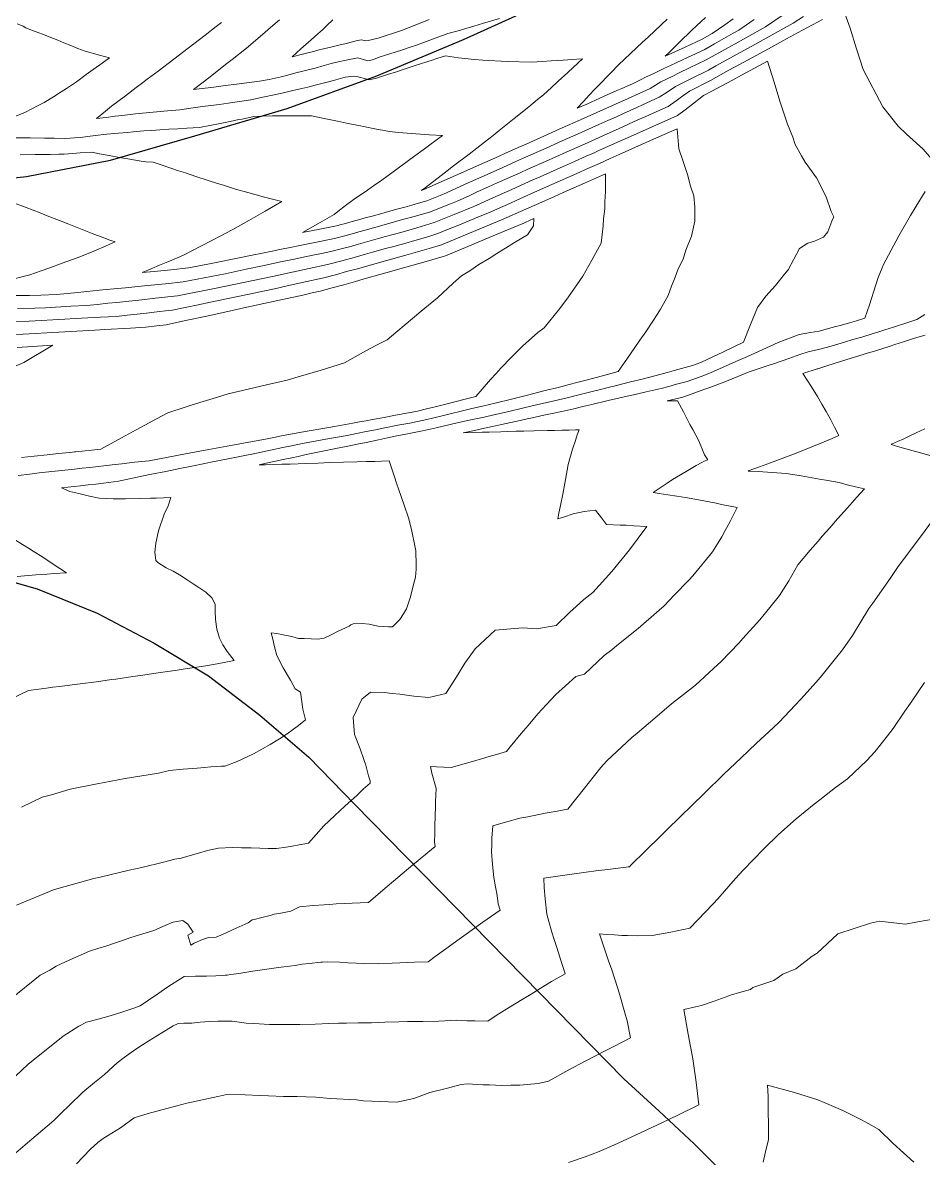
# Model space of a CAD drawing. Header units: inches. Extents: x 11351264 to 11356330, y 6702313 to 6706468.
# Drawn here: x 11355827.6 to 11356159.3, y 6704514.2 to 6704932.6 of the extents above; entities that cross this region are included whole.
import ezdxf

# ---------------------------------------------------------------- set-up
doc = ezdxf.new("R2010")
doc.units = ezdxf.units.IN
doc.header["$MEASUREMENT"] = 0
doc.layers.add('Shumate_Contours_clip1', color=7, linetype='Continuous', lineweight=0)
doc.layers.add('Shumate_Streets_clip1', color=7, linetype='Continuous')

msp = doc.modelspace()

# ---------------------------------------------------------------- linework, layer by layer
at = {"layer": 'Shumate_Contours_clip1'}
for points, elevation in [([(11355900.89, 6704932.71), (11355898.93, 6704931.17), (11355894.85, 6704928.03), (11355888.59, 6704923.25), (11355883.31, 6704919.24), (11355877.54, 6704914.83), (11355873.48, 6704911.81), (11355871.75, 6704910.49), (11355869.43, 6704908.76), (11355865.45, 6704905.73), (11355860.36, 6704901.9), (11355858.09, 6704900.02), (11355854.77, 6704897.27), (11355858.32, 6704897.71), (11355861.63, 6704898.13), (11355862.96, 6704898.27), (11355865.24, 6704898.55), (11355869.17, 6704898.99), (11355873.08, 6704899.41), (11355876.98, 6704899.81), (11355880.91, 6704900.15), (11355885.51, 6704900.51), (11355889.5, 6704901.08), (11355892.18, 6704901.5), (11355894.85, 6704901.82), (11355900.1, 6704902.54), (11355903.25, 6704902.97), (11355911.69, 6704904.18), (11355916.73, 6704905.26), (11355920.24, 6704906.01), (11355923.73, 6704906.8), (11355926.62, 6704907.47), (11355930.41, 6704908.36), (11355932.67, 6704908.92), (11355935.34, 6704909.58), (11355938.73, 6704910.47), (11355942.12, 6704911.39), (11355946.37, 6704912.5), (11355949.56, 6704912.94), (11355950.71, 6704912.83), (11355955.25, 6704911.55), (11355957.93, 6704912.22), (11355961.95, 6704913.5), (11355965.26, 6704914.56), (11355968.55, 6704915.62), (11355971.85, 6704916.69), (11355976.52, 6704918.22), (11355978.44, 6704918.84), (11355979.77, 6704919.32), (11355980.54, 6704919.55), (11355983.35, 6704920.37), (11355988.17, 6704919.7), (11355994.08, 6704919.08), (11355997.14, 6704918.79), (11356006.11, 6704918.29), (11356015.08, 6704918.09), (11356018.94, 6704918.36), (11356022.21, 6704918.54), (11356026.73, 6704918.82), (11356031.76, 6704919.18), (11356033.81, 6704919.33), (11356032.23, 6704917.89), (11356028.36, 6704914.34), (11356024.9, 6704911.14), (11356022.36, 6704908.8), (11356019.46, 6704906.09), (11356017.2, 6704904.27), (11356014.01, 6704901.65), (11356008.59, 6704897.3), (11356003.15, 6704892.9), (11356000.9, 6704891.11), (11355997.77, 6704888.58), (11355992.06, 6704884.22), (11355986.35, 6704879.87), (11355983.95, 6704878.04), (11355980.63, 6704875.52), (11355975.31, 6704871.47), (11355974.93, 6704871.18), (11355974.46, 6704870.83), (11355975.08, 6704871), (11355975.15, 6704871.03), (11355982.02, 6704874.08), (11355988.96, 6704877.18), (11355995.89, 6704880.27), (11356002.82, 6704883.37), (11356005.49, 6704884.55), (11356010.11, 6704886.61), (11356013.07, 6704887.93), (11356017.11, 6704889.73), (11356020.65, 6704891.31), (11356024.11, 6704892.86), (11356028.23, 6704894.69), (11356031.11, 6704895.98), (11356033.3, 6704896.95), (11356039.06, 6704899.52), (11356044.83, 6704902.1), (11356050.59, 6704904.69), (11356058.71, 6704908.44), (11356062.62, 6704910.8), (11356067.04, 6704912.93), (11356069.44, 6704914.14), (11356073.22, 6704915.94), (11356076.32, 6704917.46), (11356079.4, 6704918.93), (11356087.37, 6704923.31), (11356090.07, 6704924.84), (11356099.24, 6704930.06), (11356101.17, 6704931.14), (11356108.07, 6704935.76)], 1386), ([(11356129.63, 6704938.32), (11356132.35, 6704930.66), (11356134.73, 6704922.97), (11356137.17, 6704915.39), (11356144.47, 6704901.61), (11356150.09, 6704894.52), (11356153.12, 6704891.6), (11356159.32, 6704886.05), (11356162.37, 6704882.41)], 1390), ([(11355825.6, 6704932.25), (11355827.78, 6704931.32), (11355828.73, 6704930.79), (11355829.6, 6704930.38), (11355832.24, 6704929.34), (11355834.91, 6704928.35), (11355838.94, 6704926.83), (11355840.52, 6704926.2), (11355842.79, 6704925.26), (11355845.37, 6704924.18), (11355847.96, 6704923.11), (11355850.58, 6704922.13), (11355855.91, 6704920.63), (11355859.64, 6704919.65), (11355856.06, 6704917.16), (11355853.54, 6704915.33), (11355850.96, 6704913.51), (11355847.39, 6704910.83), (11355843.71, 6704908.42), (11355841.79, 6704907.16), (11355838.97, 6704905.31), (11355835.54, 6704903.27), (11355833.34, 6704902.07), (11355828.59, 6704899.69), (11355824.45, 6704897.99)], 1388), ([(11355824.9, 6704890.23), (11355830.37, 6704890.2), (11355835.62, 6704890.11), (11355839.16, 6704890.05), (11355843.54, 6704890), (11355846.75, 6704890.22), (11355848.96, 6704890.39), (11355854.34, 6704891.07), (11355858.57, 6704891.55), (11355862.86, 6704891.91), (11355866.26, 6704892.19), (11355868.31, 6704892.4), (11355872.17, 6704892.73), (11355875.18, 6704892.94), (11355878.17, 6704893.13), (11355881.45, 6704893.35), (11355884.73, 6704893.55), (11355888.01, 6704893.74), (11355892.7, 6704894), (11355896.51, 6704894.72), (11355900.29, 6704895.48), (11355904.06, 6704896.24), (11355907.25, 6704896.92), (11355908.5, 6704897.11), (11355912.79, 6704898.09), (11355915.82, 6704898.21), (11355919.63, 6704898.32), (11355922.24, 6704898.32), (11355925.49, 6704898.27), (11355929.94, 6704898.27), (11355933.97, 6704898.35), (11355939.27, 6704897.2), (11355943.62, 6704896.3), (11355946.9, 6704895.65), (11355949.37, 6704895.17), (11355951.47, 6704894.74), (11355953.76, 6704894.27), (11355957.32, 6704893.55), (11355959.22, 6704893.19), (11355960.17, 6704893.02), (11355962.72, 6704892.6), (11355966.09, 6704892.16), (11355972.44, 6704891.67), (11355977.47, 6704891.33), (11355982.29, 6704891.07), (11355977.58, 6704887.61), (11355975.18, 6704885.84), (11355972.02, 6704883.52), (11355966.46, 6704879.4), (11355962.21, 6704876.31), (11355959.84, 6704874.57), (11355956.78, 6704872.48), (11355953.74, 6704870.37), (11355950.6, 6704868.19), (11355947.45, 6704865.95), (11355944.36, 6704863.55), (11355942.34, 6704861.94), (11355936.38, 6704858.53), (11355930.65, 6704855.29), (11355937.06, 6704856.58), (11355943.76, 6704857.93), (11355944.47, 6704858.11), (11355946.49, 6704858.66), (11355948.92, 6704859.33), (11355951.35, 6704860.01), (11355953.78, 6704860.68), (11355956.3, 6704861.38), (11355959.94, 6704862.38), (11355962.3, 6704863.04), (11355965.44, 6704863.91), (11355968.31, 6704864.72), (11355970.94, 6704865.44), (11355974.29, 6704866.4), (11355976.44, 6704866.99), (11355981.41, 6704868.96), (11355983.68, 6704869.97), (11355990.61, 6704873.09), (11355997.53, 6704876.2), (11356004.46, 6704879.3), (11356009.5, 6704881.55), (11356012.85, 6704883.05), (11356020.44, 6704886.42), (11356026.35, 6704889.06), (11356033.36, 6704892.18), (11356037.41, 6704893.99), (11356039.83, 6704895.07), (11356043.18, 6704896.57), (11356046.29, 6704897.98), (11356048.94, 6704899.16), (11356053.79, 6704901.39), (11356055.89, 6704902.37), (11356062.04, 6704905.14), (11356065, 6704907.06), (11356068.01, 6704909.07), (11356073.99, 6704912.1), (11356080.16, 6704915.16), (11356082.95, 6704916.69), (11356090.84, 6704921.02), (11356097.3, 6704924.59), (11356101.5, 6704926.97), (11356111.35, 6704932.45), (11356115.2, 6704934.89)], 1388), ([(11355826.65, 6704883.95), (11355832.21, 6704884.03), (11355837.78, 6704884.12), (11355840.89, 6704884.2), (11355842.85, 6704884.22), (11355846.06, 6704884.45), (11355848.74, 6704884.64), (11355853.12, 6704884.96), (11355855.93, 6704884.37), (11355859.44, 6704883.67), (11355863.27, 6704882.92), (11355867.05, 6704882.29), (11355871.19, 6704881.63), (11355872.96, 6704881.38), (11355875.72, 6704881.19), (11355879.68, 6704879.87), (11355881.82, 6704879.16), (11355885.04, 6704878.09), (11355887.52, 6704877.28), (11355891.4, 6704876.01), (11355895.94, 6704874.53), (11355899.35, 6704873.43), (11355901.57, 6704872.71), (11355905.94, 6704871.34), (11355910.5, 6704870.01), (11355916.73, 6704868.4), (11355923.11, 6704866.8), (11355916.94, 6704863.22), (11355910.9, 6704859.72), (11355904.96, 6704856.48), (11355900.09, 6704853.81), (11355897.8, 6704852.62), (11355892.95, 6704850.11), (11355886.87, 6704847), (11355884.88, 6704846.16), (11355881.05, 6704844.53), (11355878, 6704843.26), (11355875.21, 6704842.08), (11355871.58, 6704840.58), (11355876, 6704841.01), (11355882.17, 6704841.61), (11355888.71, 6704842.25), (11355892.04, 6704842.9), (11355897.63, 6704844), (11355900.04, 6704844.51), (11355904.91, 6704845.48), (11355908.01, 6704846.13), (11355912.19, 6704846.96), (11355915.97, 6704847.75), (11355919.45, 6704848.45), (11355922.37, 6704849.03), (11355926.73, 6704849.93), (11355929.07, 6704850.4), (11355935.77, 6704851.77), (11355942.47, 6704853.15), (11355946.21, 6704854.07), (11355948.94, 6704854.84), (11355951.37, 6704855.54), (11355953.8, 6704856.23), (11355961.56, 6704858.37), (11355967.54, 6704860.06), (11355972.32, 6704861.4), (11355977.8, 6704862.98), (11355979.92, 6704863.83), (11355985.19, 6704865.92), (11355987.6, 6704866.91), (11355992.26, 6704869.01), (11355994.98, 6704870.25), (11355999.18, 6704872.14), (11356002.39, 6704873.58), (11356006.11, 6704875.24), (11356010.81, 6704877.34), (11356013.93, 6704878.73), (11356020.23, 6704881.54), (11356027.81, 6704884.92), (11356035.6, 6704888.39), (11356041.52, 6704891.03), (11356047.29, 6704893.63), (11356054.22, 6704896.8), (11356057.13, 6704898.09), (11356061.14, 6704899.9), (11356065.42, 6704901.8), (11356068.29, 6704903.81), (11356070.23, 6704905.26), (11356073.22, 6704907.4), (11356080.91, 6704911.39), (11356087.77, 6704915.13), (11356091.61, 6704917.2), (11356102.29, 6704923.04), (11356107.6, 6704925.9), (11356112.98, 6704928.87), (11356122.26, 6704933.84)], 1390), ([(11355922.14, 6704933.67), (11355919.79, 6704931.6), (11355915.06, 6704927.49), (11355910.1, 6704923.19), (11355904.76, 6704919.03), (11355902.37, 6704917.17), (11355896.65, 6704912.73), (11355890.55, 6704908.05), (11355898.05, 6704908.92), (11355902.3, 6704909.46), (11355906.4, 6704909.95), (11355914.78, 6704911.05), (11355918.4, 6704911.76), (11355922.82, 6704912.71), (11355926.18, 6704913.57), (11355928.25, 6704914.1), (11355930.74, 6704914.73), (11355935.3, 6704915.86), (11355938.69, 6704916.83), (11355941.23, 6704917.62), (11355943.87, 6704918.2), (11355946.19, 6704918.74), (11355951.01, 6704919.66), (11355954.36, 6704918.67), (11355954.61, 6704918.64), (11355956.44, 6704918.95), (11355959.33, 6704920.11), (11355960.88, 6704920.58), (11355967.1, 6704922.54), (11355970.38, 6704923.59), (11355972.72, 6704924.36), (11355976.62, 6704925.86), (11355984.21, 6704928.62), (11355988.04, 6704929.65), (11355990.83, 6704930.46), (11355993.81, 6704931.34), (11355997, 6704932.32), (11356003.19, 6704934.21)], 1384), ([(11355941.79, 6704933.63), (11355939.66, 6704931.54), (11355938, 6704930.05), (11355936.34, 6704928.55), (11355933.91, 6704926.37), (11355930.09, 6704922.96), (11355926.85, 6704920.1), (11355930.7, 6704921.04), (11355935.26, 6704922.17), (11355936.35, 6704922.48), (11355938.39, 6704922.98), (11355941.55, 6704923.77), (11355944.11, 6704924.39), (11355946.72, 6704925.01), (11355950.99, 6704926.09), (11355952.46, 6704926.37), (11355953.95, 6704925.94), (11355954.86, 6704926.06), (11355958.55, 6704926.91), (11355961.47, 6704927.87), (11355963.86, 6704928.62), (11355967.15, 6704929.72), (11355973.41, 6704932.24), (11355977.35, 6704933.75)], 1382), ([(11356065, 6704933.91), (11356060.4, 6704929.65), (11356057.97, 6704927.34), (11356055.9, 6704925.44), (11356051.54, 6704921.34), (11356047.11, 6704917.12), (11356044.4, 6704914.33), (11356042.72, 6704912.64), (11356040.75, 6704910.57), (11356038.4, 6704908.12), (11356036.31, 6704905.89), (11356034.13, 6704903.57), (11356031.82, 6704901.08), (11356035.35, 6704902.65), (11356041.83, 6704905.53), (11356046.47, 6704907.59), (11356048.3, 6704908.41), (11356052.23, 6704910.16), (11356055.45, 6704911.66), (11356057.06, 6704912.58), (11356060.06, 6704913.95), (11356064.06, 6704915.86), (11356066.25, 6704916.87), (11356072.45, 6704919.78), (11356078.65, 6704922.69), (11356082.45, 6704924.85), (11356089.3, 6704928.72), (11356091.34, 6704929.88), (11356097.08, 6704933.84)], 1384), ([(11356079.14, 6704934.52), (11356075.82, 6704931.48), (11356073.98, 6704929.77), (11356069.51, 6704925.45), (11356065.68, 6704921.66), (11356064.26, 6704920.26), (11356071.67, 6704923.67), (11356077.88, 6704926.54), (11356081.56, 6704928.63), (11356086.19, 6704931.85), (11356089.34, 6704934.02)], 1382), ([(11355821.54, 6704832.05), (11355827.92, 6704832.11), (11355830.07, 6704832.13), (11355834.31, 6704832.18), (11355840.07, 6704832.5), (11355844.1, 6704832.88), (11355847.96, 6704833.25), (11355851.24, 6704833.57), (11355855.84, 6704834.02), (11355858.39, 6704834.26), (11355865.52, 6704834.96), (11355873.59, 6704835.78), (11355880.15, 6704836.46), (11355886.7, 6704837.14), (11355902.13, 6704840.14), (11355909.94, 6704841.8), (11355915.92, 6704843.07), (11355923.16, 6704844.59), (11355927.76, 6704845.54), (11355930.41, 6704846.1), (11355934.47, 6704846.93), (11355937.66, 6704847.6), (11355941.17, 6704848.33), (11355943.47, 6704848.93), (11355945.45, 6704849.42), (11355947.94, 6704850.07), (11355950.46, 6704850.8), (11355953.82, 6704851.77), (11355959.01, 6704853.21), (11355961.26, 6704853.83), (11355966.84, 6704855.35), (11355972.75, 6704857.08), (11355979.17, 6704858.96), (11355986.55, 6704861.93), (11355993.74, 6704864.88), (11355996.25, 6704866.01), (11356000.82, 6704868.08), (11356007.75, 6704871.18), (11356015.57, 6704874.67), (11356018.18, 6704875.83), (11356023.4, 6704878.16), (11356027.6, 6704880.03), (11356030.84, 6704881.47), (11356035.18, 6704883.41), (11356037.84, 6704884.59), (11356039.87, 6704885.5), (11356045.63, 6704888.08), (11356052.56, 6704891.21), (11356059.47, 6704894.3), (11356066.37, 6704897.36), (11356068.81, 6704898.44), (11356071.59, 6704900.53), (11356074.35, 6704902.65), (11356078.35, 6704905.75), (11356081.69, 6704907.51), (11356088.83, 6704911.38), (11356092.39, 6704913.3), (11356101.97, 6704918.49), (11356104.38, 6704910.72), (11356106.47, 6704903.66), (11356109.3, 6704895.23), (11356111.25, 6704890.48), (11356112.14, 6704887.75), (11356114.43, 6704883.63), (11356115.78, 6704881.23), (11356120, 6704875.51), (11356123.53, 6704868.52), (11356125.35, 6704863.06), (11356126.36, 6704861.04), (11356125.7, 6704859.53), (11356124.16, 6704855.52), (11356122.61, 6704853.58), (11356119.23, 6704852.08), (11356116.86, 6704851.42), (11356113.7, 6704849.4), (11356109.59, 6704841.58), (11356108.26, 6704839.91), (11356104.92, 6704835.85), (11356101.38, 6704831.88), (11356098.32, 6704827.68), (11356095.72, 6704821.48), (11356093.14, 6704814.88), (11356085.51, 6704811.26), (11356082.11, 6704809.67), (11356077.42, 6704807.46), (11356074.33, 6704806.29), (11356067.61, 6704804.45), (11356064.97, 6704803.74), (11356060.89, 6704802.63), (11356055.84, 6704801.27), (11356051.47, 6704800.24), (11356046.33, 6704799), (11356043.26, 6704798.2), (11356039.51, 6704797.26), (11356037.38, 6704796.71), (11356031.49, 6704795.23), (11356028.21, 6704794.46), (11356025.01, 6704793.72), (11356021.24, 6704792.84), (11356017.38, 6704791.96), (11356012.22, 6704790.7), (11356006.18, 6704789.24), (11356001.2, 6704788.14), (11355997.58, 6704787.33), (11355993.95, 6704786.52), (11355991.51, 6704785.99), (11355987.61, 6704785.13), (11355979.94, 6704783.33), (11355976.63, 6704782.62), (11355974.25, 6704782.12), (11355969.29, 6704781.09), (11355965.47, 6704780.34), (11355962.04, 6704779.64), (11355958.61, 6704778.93), (11355954.12, 6704778), (11355950.77, 6704777.31), (11355947.41, 6704776.61), (11355942.36, 6704775.56), (11355938.13, 6704774.76), (11355935.1, 6704774.12), (11355932.06, 6704773.47), (11355929.03, 6704772.82), (11355926.74, 6704772.32), (11355923.53, 6704771.63), (11355920.71, 6704771.02), (11355917.28, 6704770.28), (11355914.72, 6704769.72), (11355917, 6704769.76), (11355920.04, 6704769.83), (11355923.09, 6704769.9), (11355926.15, 6704769.98), (11355931.92, 6704770.23), (11355936.42, 6704770.39), (11355940.58, 6704770.54), (11355945.81, 6704770.68), (11355950.68, 6704770.81), (11355954.15, 6704770.9), (11355957.36, 6704770.99), (11355959.8, 6704771.06), (11355962.55, 6704771.14), (11355964.53, 6704765.33), (11355965.27, 6704762.97), (11355966.12, 6704760.49), (11355968.18, 6704754.84), (11355969.67, 6704750.16), (11355970.79, 6704745.92), (11355972.22, 6704739.26), (11355972.42, 6704738.05), (11355972.4, 6704736.56), (11355972.57, 6704734.26), (11355972.48, 6704731.25), (11355972.28, 6704728.31), (11355971.53, 6704725.67), (11355970.43, 6704721.09), (11355968.94, 6704716.64), (11355967.88, 6704714.78), (11355966.57, 6704712.73), (11355964.8, 6704710.98), (11355963.87, 6704710.07), (11355962.33, 6704709.99), (11355958.42, 6704710.32), (11355955.29, 6704710.99), (11355952.62, 6704711.27), (11355949.33, 6704711.15), (11355948.5, 6704710.75), (11355947.82, 6704710.3), (11355943.75, 6704708.39), (11355941.22, 6704707.11), (11355938.69, 6704705.88), (11355936.2, 6704705.51), (11355933.88, 6704705.65), (11355931.25, 6704705.77), (11355929.24, 6704705.72), (11355926.76, 6704706.42), (11355923.5, 6704707.1), (11355921.19, 6704707.52), (11355919.11, 6704707.83), (11355919.75, 6704705.52), (11355920.39, 6704702.64), (11355921.26, 6704699.51), (11355923.51, 6704694.86), (11355926.28, 6704690.37), (11355928, 6704687.12), (11355929.88, 6704685.94), (11355930.83, 6704679.72), (11355931.77, 6704675.8), (11355929.2, 6704673.68), (11355925.08, 6704670.61), (11355922.18, 6704668.78), (11355918.79, 6704666.61), (11355912.63, 6704663.18), (11355910.54, 6704662.2), (11355906.6, 6704660.37), (11355902.09, 6704658.68), (11355900.84, 6704658.64), (11355896.95, 6704658.38), (11355894.62, 6704658.21), (11355891.83, 6704657.97), (11355886.76, 6704657.53), (11355881.72, 6704657.06), (11355877.6, 6704656.11), (11355870.78, 6704654.96), (11355865.3, 6704654.14), (11355855.01, 6704652.11), (11355845.13, 6704650.18), (11355838.17, 6704648.15), (11355834.82, 6704647.31), (11355827.13, 6704643.61)], 1392), ([(11355825.74, 6704827.33), (11355832.12, 6704827.39), (11355835.96, 6704827.61), (11355845.3, 6704828.13), (11355851.13, 6704828.45), (11355855.11, 6704828.83), (11355858.96, 6704829.23), (11355862.23, 6704829.55), (11355866.73, 6704830.03), (11355869.34, 6704830.29), (11355871.52, 6704830.52), (11355876.42, 6704831.07), (11355884.67, 6704831.96), (11355898.84, 6704834.79), (11355911.87, 6704837.47), (11355919.58, 6704839.16), (11355926.86, 6704840.74), (11355933.16, 6704842.06), (11355939.87, 6704843.48), (11355945.21, 6704844.9), (11355949.65, 6704846.09), (11355953.83, 6704847.3), (11355956.47, 6704848.04), (11355961.28, 6704849.37), (11355964.27, 6704850.21), (11355968.72, 6704851.43), (11355972.08, 6704852.36), (11355975.09, 6704853.24), (11355977.91, 6704854.13), (11355980.54, 6704854.91), (11355984.72, 6704856.63), (11355987.91, 6704857.91), (11355992.31, 6704859.73), (11355995.27, 6704860.94), (11355999.85, 6704862.85), (11356002.45, 6704864.03), (11356007.28, 6704866.18), (11356009.39, 6704867.12), (11356016.13, 6704870.13), (11356022.53, 6704872.98), (11356025.55, 6704874.32), (11356032.86, 6704877.58), (11356034.97, 6704878.52), (11356040.09, 6704880.8), (11356043.98, 6704882.54), (11356047.29, 6704884.01), (11356050.89, 6704885.64), (11356055.58, 6704887.71), (11356057.8, 6704888.7), (11356063.89, 6704891.4), (11356068.63, 6704893.5), (11356069.35, 6704886.12), (11356070.76, 6704881.87), (11356072.47, 6704876.7), (11356073.53, 6704872.34), (11356074.78, 6704868.87), (11356075.17, 6704864.64), (11356075.18, 6704859.53), (11356073.93, 6704854), (11356071.93, 6704848.83), (11356070.9, 6704845.51), (11356069.03, 6704841.88), (11356067.92, 6704838.87), (11356066.64, 6704835.58), (11356065.31, 6704832.16), (11356062.52, 6704827.07), (11356061.37, 6704825.11), (11356059.73, 6704822.71), (11356057.13, 6704818.74), (11356054.88, 6704815.6), (11356052.81, 6704812.54), (11356050.33, 6704808.97), (11356046.94, 6704804.08), (11356042.57, 6704802.91), (11356035.71, 6704801.08), (11356031.68, 6704800.01), (11356028.87, 6704799.29), (11356025.86, 6704798.49), (11356023.86, 6704798.01), (11356021.48, 6704797.44), (11356019.54, 6704796.93), (11356013.58, 6704795.42), (11356007.61, 6704793.92), (11356001.63, 6704792.43), (11355997.49, 6704791.47), (11355992.58, 6704790.34), (11355988.65, 6704789.38), (11355985.55, 6704788.64), (11355982.55, 6704787.9), (11355978.52, 6704786.93), (11355976.45, 6704786.42), (11355973.01, 6704785.68), (11355970.17, 6704785.08), (11355965.81, 6704784.27), (11355961.01, 6704783.36), (11355957.56, 6704782.67), (11355954.11, 6704781.98), (11355950.59, 6704781.28), (11355947.07, 6704780.58), (11355939.26, 6704779.15), (11355930.62, 6704777.55), (11355926.66, 6704776.74), (11355923.42, 6704776.08), (11355918.84, 6704775.1), (11355915.42, 6704774.38), (11355912.01, 6704773.67), (11355910.04, 6704773.26), (11355906.41, 6704772.5), (11355903.3, 6704771.91), (11355896.93, 6704770.67), (11355894.73, 6704770.24), (11355889.95, 6704769.25), (11355885.49, 6704768.33), (11355880.28, 6704767.28), (11355875.06, 6704766.22), (11355869.83, 6704765.15), (11355862.95, 6704763.7), (11355857.41, 6704762.95), (11355854.58, 6704762.65), (11355851.77, 6704762.34), (11355848.96, 6704762.02), (11355846.61, 6704761.75), (11355841.94, 6704761.22), (11355845.03, 6704759.84), (11355848.34, 6704759.16), (11355852.22, 6704758.23), (11355855.73, 6704757.45), (11355860.9, 6704757.23), (11355865.45, 6704757.16), (11355870.94, 6704757.28), (11355874.63, 6704757.39), (11355876.75, 6704757.46), (11355882.17, 6704757.63), (11355881.17, 6704754.64), (11355879.74, 6704751.56), (11355877.61, 6704745.45), (11355876.67, 6704740.88), (11355876.27, 6704737.49), (11355876.66, 6704734.5), (11355877.4, 6704733.74), (11355880.49, 6704731.81), (11355882.98, 6704730.53), (11355885.34, 6704729.24), (11355888.18, 6704727.35), (11355890.42, 6704725.88), (11355892.53, 6704724.47), (11355895.01, 6704722.75), (11355897.31, 6704720.74), (11355898.45, 6704718.4), (11355898.5, 6704715.75), (11355898.58, 6704712.67), (11355899.06, 6704709.16), (11355900.08, 6704705.84), (11355901.37, 6704703.35), (11355902.9, 6704700.95), (11355905.46, 6704697.58), (11355902.45, 6704696.99), (11355899.28, 6704696.38), (11355895.08, 6704695.68), (11355890.89, 6704695.01), (11355887.42, 6704694.5), (11355883.76, 6704693.96), (11355880.94, 6704693.54), (11355876.63, 6704692.9), (11355871.02, 6704692.08), (11355868.23, 6704691.68), (11355861.89, 6704690.77), (11355860.34, 6704690.58), (11355854.74, 6704689.78), (11355848.78, 6704689.06), (11355845.89, 6704688.7), (11355841.32, 6704688.08), (11355838.77, 6704687.75), (11355836.42, 6704687.44), (11355833.5, 6704687.06), (11355829.75, 6704686.52), (11355823.33, 6704683.49)], 1394), ([(11355823.55, 6704822.54), (11355829.94, 6704822.62), (11355843.12, 6704823.36), (11355846.96, 6704823.58), (11355856.29, 6704824.09), (11355862.12, 6704824.42), (11355866.09, 6704824.83), (11355869.8, 6704825.26), (11355873.15, 6704825.62), (11355876.02, 6704825.94), (11355880.19, 6704826.44), (11355882.61, 6704826.7), (11355892.22, 6704828.73), (11355896.83, 6704829.65), (11355906.87, 6704831.78), (11355911.07, 6704832.65), (11355921.41, 6704834.87), (11355923.38, 6704835.3), (11355930.56, 6704836.89), (11355938.56, 6704838.6), (11355942.86, 6704839.78), (11355946.94, 6704840.9), (11355951.37, 6704842.12), (11355953.85, 6704842.84), (11355961.3, 6704844.92), (11355968.74, 6704846.99), (11355977.3, 6704849.38), (11355981.92, 6704850.84), (11355989.28, 6704853.87), (11355996.63, 6704856.92), (11356003.98, 6704859.98), (11356005.98, 6704860.82), (11356011.02, 6704863.07), (11356014.07, 6704864.42), (11356018.85, 6704866.55), (11356023.49, 6704868.62), (11356026.68, 6704870.04), (11356034.5, 6704873.52), (11356042.26, 6704876.97), (11356042.23, 6704870.54), (11356042.03, 6704866.64), (11356042, 6704864.09), (11356041.6, 6704860.36), (11356041.46, 6704857.73), (11356040.69, 6704851.42), (11356037.3, 6704845.12), (11356033.89, 6704839.18), (11356028.69, 6704831.66), (11356025.46, 6704827.36), (11356019.72, 6704820.18), (11356017.37, 6704818.47), (11356011.66, 6704813.43), (11356007.69, 6704809.39), (11356003.77, 6704805.29), (11356002.03, 6704803.34), (11355999.91, 6704801.12), (11355996.81, 6704797.54), (11355994.52, 6704794.88), (11355990.57, 6704793.89), (11355983.47, 6704792.11), (11355979.04, 6704791), (11355976.37, 6704790.34), (11355972.98, 6704789.49), (11355971.06, 6704789.08), (11355964.94, 6704787.97), (11355960.71, 6704787.2), (11355956.48, 6704786.42), (11355954.09, 6704785.96), (11355951.69, 6704785.5), (11355949.18, 6704785.07), (11355942.49, 6704783.87), (11355940.42, 6704783.51), (11355931.67, 6704781.96), (11355922.94, 6704780.4), (11355920.09, 6704779.84), (11355916.99, 6704779.22), (11355913.58, 6704778.55), (11355904.24, 6704776.83), (11355896.16, 6704775.35), (11355887.52, 6704773.71), (11355881.18, 6704772.53), (11355874.15, 6704771.25), (11355868.78, 6704770.66), (11355864.1, 6704770.08), (11355860.55, 6704769.69), (11355852.32, 6704768.71), (11355849.48, 6704768.43), (11355846.63, 6704768.13), (11355843.12, 6704767.74), (11355839.63, 6704767.35), (11355833.73, 6704766.71), (11355830.18, 6704766.31), (11355825.96, 6704765.81)], 1396), ([(11356159.97, 6704870.38), (11356156.72, 6704865), (11356154.65, 6704861.56), (11356150.34, 6704854.15), (11356147.48, 6704848.87), (11356144.52, 6704843.27), (11356144.22, 6704842.28), (11356142.75, 6704838.77), (11356141.06, 6704833.74), (11356140.25, 6704830.99), (11356139.53, 6704828.73), (11356137.76, 6704823.7), (11356134.69, 6704822.72), (11356132.15, 6704822.05), (11356129.16, 6704821.23), (11356126.17, 6704820.42), (11356123.19, 6704819.59), (11356120.94, 6704818.98), (11356117.82, 6704818.47), (11356115.74, 6704818.13), (11356113.67, 6704817.78), (11356108.52, 6704815.8), (11356105.86, 6704814.81), (11356098.58, 6704811.42), (11356094.56, 6704809.67), (11356090.34, 6704807.74), (11356082.09, 6704804.06), (11356079.72, 6704803.14), (11356077.5, 6704802.29), (11356072.36, 6704800.43), (11356068.47, 6704799.38), (11356065.64, 6704798.59), (11356062.83, 6704797.82), (11356059.53, 6704797.09), (11356057.26, 6704796.59), (11356053.75, 6704795.79), (11356050.24, 6704794.97), (11356047.07, 6704794.25), (11356043.28, 6704793.38), (11356037.24, 6704791.9), (11356033.92, 6704791.16), (11356030.59, 6704790.41), (11356026.15, 6704789.42), (11356022.58, 6704788.63), (11356019.01, 6704787.84), (11356015.44, 6704787.06), (11356013.38, 6704786.61), (11356010.81, 6704786), (11356007.41, 6704785.27), (11356004.01, 6704784.54), (11356000.61, 6704783.81), (11355997.67, 6704783.19), (11355994.04, 6704782.41), (11355989.83, 6704781.52), (11355993.64, 6704781.63), (11355996.91, 6704781.72), (11355999.37, 6704781.79), (11356003.78, 6704781.91), (11356006.16, 6704781.97), (11356009.32, 6704782.06), (11356012.14, 6704782.13), (11356015.93, 6704782.23), (11356020.86, 6704782.35), (11356023.53, 6704782.42), (11356026.2, 6704782.48), (11356028.87, 6704782.55), (11356031.17, 6704782.6), (11356031.58, 6704782.61), (11356032.56, 6704782.64), (11356031.88, 6704780.73), (11356031.18, 6704778.73), (11356030.18, 6704775.5), (11356029.37, 6704772.88), (11356028.56, 6704769.84), (11356027.53, 6704764.32), (11356026.6, 6704758.89), (11356025.7, 6704754.79), (11356025.09, 6704751.87), (11356024.68, 6704749.77), (11356026.8, 6704750.48), (11356030.31, 6704751.66), (11356034.45, 6704752.49), (11356038.57, 6704753.02), (11356040.75, 6704750.2), (11356042.71, 6704747.78), (11356047.68, 6704747.46), (11356049.85, 6704747.44), (11356052.73, 6704747.26), (11356057.53, 6704746.97), (11356051.06, 6704738.34), (11356044.58, 6704730.38), (11356037.66, 6704722.72), (11356034.35, 6704720.07), (11356031.42, 6704717.48), (11356029.15, 6704715.38), (11356024.08, 6704710.48), (11356016.87, 6704709.28), (11356011.88, 6704709.6), (11356008.92, 6704709.37), (11356001.58, 6704708.79), (11355994.3, 6704701.95), (11355990.41, 6704696.63), (11355987.04, 6704691.04), (11355983.49, 6704685.46), (11355977.15, 6704683.98), (11355971.74, 6704684.42), (11355966.52, 6704685.2), (11355963.65, 6704685.49), (11355960.93, 6704685.79), (11355955.77, 6704685.94), (11355952.56, 6704683.43), (11355949.35, 6704676.59), (11355949.84, 6704670.41), (11355951.96, 6704665.01), (11355953.3, 6704661.18), (11355954.04, 6704659.08), (11355954.98, 6704655.08), (11355955.57, 6704653.3), (11355955.6, 6704652.47), (11355953.08, 6704650.15), (11355950.76, 6704648.03), (11355946.32, 6704643.97), (11355942.58, 6704640.54), (11355938.51, 6704636.67), (11355935.7, 6704633.52), (11355932.94, 6704630.35), (11355929.47, 6704629.72), (11355926.88, 6704629.21), (11355924.69, 6704628.87), (11355921.04, 6704628.34), (11355920.15, 6704628.32), (11355918.05, 6704628.39), (11355914.98, 6704628.49), (11355911.73, 6704628.54), (11355908.18, 6704628.59), (11355904.77, 6704628.66), (11355899.68, 6704628.51), (11355895.62, 6704627.62), (11355892.4, 6704626.66), (11355890.16, 6704626), (11355885.98, 6704624.83), (11355883.61, 6704624.43), (11355879.51, 6704623.26), (11355871.5, 6704621.36), (11355866.88, 6704620.31), (11355856.09, 6704617.75), (11355853.85, 6704617.28), (11355841.05, 6704613.74), (11355838.99, 6704613.17), (11355825.27, 6704607.43)], 1390), ([(11355823.64, 6704866.54), (11355828.85, 6704864.58), (11355834.1, 6704862.51), (11355836.68, 6704861.51), (11355841.21, 6704859.74), (11355844.65, 6704858.38), (11355850.09, 6704856.16), (11355853.23, 6704854.94), (11355857.48, 6704853.38), (11355859.73, 6704852.56), (11355861.7, 6704851.83), (11355858.31, 6704850.38), (11355853.87, 6704848.48), (11355848.05, 6704846.15), (11355842.18, 6704844), (11355837.55, 6704842.32), (11355834.44, 6704841.21), (11355830.25, 6704839.73), (11355827.84, 6704839.12), (11355824.65, 6704838.27)], 1392), ([(11355820.96, 6704817.7), (11355827.76, 6704817.84), (11355840.94, 6704818.59), (11355854.13, 6704819.35), (11355857.87, 6704819.58), (11355867.31, 6704820.12), (11355872.92, 6704820.47), (11355876.97, 6704820.94), (11355880.51, 6704821.36), (11355887.62, 6704822.92), (11355894.78, 6704824.43), (11355902.06, 6704826.03), (11355909.05, 6704827.52), (11355916.47, 6704829.15), (11355923.34, 6704830.63), (11355930.85, 6704832.28), (11355934.25, 6704833.04), (11355937.24, 6704833.68), (11355941.55, 6704834.89), (11355945.86, 6704836.1), (11355950.17, 6704837.31), (11355953.08, 6704838.14), (11355953.87, 6704838.37), (11355959.19, 6704839.87), (11355961.32, 6704840.47), (11355968.76, 6704842.57), (11355976.2, 6704844.67), (11355982.44, 6704846.44), (11355983.32, 6704846.72), (11355990.67, 6704849.79), (11355998.01, 6704852.86), (11356005.35, 6704855.94), (11356012.14, 6704858.78), (11356012.66, 6704859.02), (11356015.88, 6704860.45), (11356015.75, 6704857.81), (11356013.57, 6704854.51), (11356008.77, 6704851.64), (11356006.48, 6704850.15), (11356002.21, 6704847.58), (11355999.39, 6704845.77), (11355995.66, 6704843.51), (11355992.33, 6704841.23), (11355989.22, 6704839.33), (11355986.15, 6704836.6), (11355980.44, 6704831.31), (11355974.42, 6704826.38), (11355971.95, 6704824.22), (11355968.12, 6704821.08), (11355963.45, 6704817.08), (11355961.82, 6704815.75), (11355957.97, 6704813.77), (11355953.98, 6704811.76), (11355950.13, 6704809.55), (11355946.13, 6704807.31), (11355937.6, 6704804.65), (11355934.64, 6704803.76), (11355929.03, 6704802.08), (11355925.08, 6704800.91), (11355917.4, 6704799.18), (11355910.7, 6704797.55), (11355903.25, 6704795.89), (11355898.96, 6704794.56), (11355895.35, 6704793.4), (11355890.01, 6704791.77), (11355887.43, 6704790.91), (11355881.07, 6704788.93), (11355876.91, 6704786.71), (11355872.54, 6704784.36), (11355869.46, 6704782.67), (11355864.01, 6704779.67), (11355856.43, 6704775.5), (11355847.17, 6704774.56), (11355846.65, 6704774.5), (11355846.01, 6704774.43), (11355839.71, 6704773.79), (11355836.63, 6704773.46), (11355831.81, 6704772.96), (11355827.22, 6704772.46)], 1398), ([(11356159.85, 6704825.06), (11356157.01, 6704823.29), (11356153.65, 6704822.17), (11356148.39, 6704820.4), (11356145.16, 6704819.41), (11356143.02, 6704818.75), (11356140.91, 6704818.1), (11356136.66, 6704816.78), (11356133.41, 6704815.84), (11356130.27, 6704814.91), (11356125.43, 6704813.5), (11356120.73, 6704812.16), (11356116.96, 6704811.38), (11356113.86, 6704810.33), (11356109.78, 6704808.89), (11356104.48, 6704807.11), (11356102.58, 6704806.44), (11356095.18, 6704803.97), (11356086.88, 6704800.56), (11356082.7, 6704798.98), (11356080.65, 6704798.25), (11356078.46, 6704797.44), (11356074.2, 6704795.92), (11356070.4, 6704794.57), (11356069.78, 6704794.4), (11356065, 6704793.33), (11356068.75, 6704793.3), (11356071.01, 6704789.27), (11356073.4, 6704784.61), (11356074.49, 6704782.78), (11356076.62, 6704778.52), (11356078.79, 6704773.41), (11356079.99, 6704771.6), (11356078.59, 6704771.03), (11356077.73, 6704770.54), (11356075.71, 6704769.42), (11356072.65, 6704767.64), (11356069.87, 6704766.02), (11356067.01, 6704764.31), (11356064.99, 6704763.02), (11356063.17, 6704761.79), (11356059.89, 6704759.55), (11356062.03, 6704759.21), (11356065.27, 6704758.69), (11356068.52, 6704758.17), (11356071.8, 6704757.69), (11356075.14, 6704757.07), (11356078.44, 6704756.45), (11356083.04, 6704755.53), (11356085.03, 6704755.14), (11356090.76, 6704753.96), (11356088.25, 6704748.86), (11356086.35, 6704745.56), (11356085.11, 6704743.21), (11356082.87, 6704739.64), (11356081.74, 6704737.71), (11356074.48, 6704728.8), (11356073.03, 6704727.18), (11356067.6, 6704721.72), (11356063.88, 6704717.79), (11356062.08, 6704716.15), (11356054.34, 6704709.41), (11356046.43, 6704703.09), (11356044.58, 6704701.59), (11356041.81, 6704699.49), (11356037.01, 6704694.97), (11356034.52, 6704692.6), (11356031.41, 6704691.71), (11356027.53, 6704688.27), (11356024, 6704685.09), (11356020.56, 6704681.35), (11356017.41, 6704678), (11356013.85, 6704673.69), (11356011.19, 6704670.69), (11356007.2, 6704665.86), (11356005.87, 6704664.03), (11356002.18, 6704663.03), (11355999.47, 6704662.3), (11355996.6, 6704661.42), (11355993.23, 6704660.41), (11355991.05, 6704659.73), (11355985.44, 6704658.2), (11355982.75, 6704658.31), (11355980.09, 6704658.47), (11355977.88, 6704658.5), (11355978.34, 6704656.14), (11355979.87, 6704650.44), (11355979.72, 6704645.52), (11355979.62, 6704643.43), (11355979.54, 6704640.59), (11355979.43, 6704636.38), (11355979.46, 6704634.14), (11355979.35, 6704630.63), (11355979.52, 6704629.05), (11355976.83, 6704626.91), (11355973.31, 6704623.95), (11355971.33, 6704622.32), (11355965.82, 6704617.69), (11355960.3, 6704613.04), (11355954.94, 6704608.5), (11355954.82, 6704608.5), (11355954.71, 6704608.5), (11355951.95, 6704608.38), (11355948.99, 6704608.25), (11355946.04, 6704608.09), (11355943.11, 6704607.92), (11355940.76, 6704607.72), (11355938.61, 6704607.6), (11355934.55, 6704607.34), (11355929.56, 6704606.85), (11355926.37, 6704605.21), (11355922.73, 6704604.57), (11355920.26, 6704604.12), (11355918.75, 6704603.69), (11355915.64, 6704602.94), (11355912.84, 6704602.23), (11355912.16, 6704602.06), (11355910.62, 6704601.01), (11355905.1, 6704598.45), (11355902.3, 6704597.15), (11355898.85, 6704595.62), (11355896.05, 6704595.61), (11355893.84, 6704594.8), (11355890.77, 6704593.52), (11355889.48, 6704592.74), (11355888.42, 6704596.4), (11355890.34, 6704597.5), (11355888.43, 6704600.46), (11355886.63, 6704601.8), (11355882.88, 6704601.22), (11355880.07, 6704600), (11355875.88, 6704598.15), (11355867.5, 6704595.54), (11355864.02, 6704594.33), (11355861.81, 6704593.56), (11355858.63, 6704592.49), (11355855.33, 6704591.54), (11355852.19, 6704590.55), (11355845.03, 6704587.34), (11355839.95, 6704584.95), (11355837.55, 6704583.49), (11355834.03, 6704581.65), (11355823.13, 6704572.8)], 1388), ([(11356159.98, 6704817.46), (11356157.82, 6704816.85), (11356155.67, 6704816.22), (11356152.07, 6704815.05), (11356148.9, 6704814.04), (11356146.72, 6704813.34), (11356141.39, 6704811.65), (11356138.64, 6704810.8), (11356137.16, 6704810.35), (11356132.81, 6704809), (11356128.47, 6704807.65), (11356124.13, 6704806.29), (11356120.52, 6704805.14), (11356120.2, 6704805.06), (11356114.94, 6704803.38), (11356118.11, 6704798.47), (11356120.37, 6704794.91), (11356122, 6704792.04), (11356123.56, 6704789.31), (11356125.27, 6704786.29), (11356126.62, 6704783.6), (11356128.28, 6704780.5), (11356125.78, 6704779.41), (11356122.82, 6704778.19), (11356118.34, 6704776.34), (11356115.54, 6704775.22), (11356110.96, 6704773.39), (11356106.99, 6704771.91), (11356103.01, 6704770.45), (11356099.03, 6704768.98), (11356095.26, 6704767.58), (11356095.06, 6704767.5), (11356094.99, 6704767.47), (11356094.89, 6704767.41), (11356095.11, 6704767.37), (11356098.51, 6704767.22), (11356101.97, 6704767.02), (11356105.4, 6704766.77), (11356108.79, 6704766.48), (11356114.32, 6704765.67), (11356118.41, 6704764.97), (11356121.14, 6704764.47), (11356124.21, 6704763.97), (11356128.36, 6704763.15), (11356131.27, 6704762.36), (11356134.36, 6704761.64), (11356137.69, 6704760.87), (11356134.86, 6704757.81), (11356131.37, 6704753.84), (11356127.73, 6704749.8), (11356124.86, 6704746.53), (11356122.14, 6704743.45), (11356120.6, 6704741.61), (11356117.61, 6704738.22), (11356113.17, 6704732.84), (11356109.86, 6704726.99), (11356107.8, 6704723.86), (11356106.39, 6704721.56), (11356100.74, 6704714.6), (11356099.13, 6704712.64), (11356092.89, 6704705.75), (11356091.37, 6704704.06), (11356084.89, 6704697.27), (11356082.12, 6704694.7), (11356075.46, 6704688.58), (11356066.59, 6704681.6), (11356061.34, 6704677.15), (11356053.98, 6704670.87), (11356052.01, 6704669.25), (11356042.6, 6704660.47), (11356040.61, 6704658.25), (11356035.87, 6704652.3), (11356034.53, 6704650.54), (11356028.45, 6704642.82), (11356024.52, 6704642.1), (11356020.1, 6704641.32), (11356013.72, 6704640.05), (11356010.69, 6704639.46), (11356005.41, 6704637.99), (11356000.74, 6704636.65), (11356000.44, 6704632.21), (11356000.38, 6704629.65), (11356000.28, 6704627.16), (11356000.68, 6704622.42), (11356001.2, 6704617.67), (11356001.76, 6704614.25), (11356002.34, 6704611.05), (11356002.79, 6704607.97), (11356003.45, 6704605.62), (11355997.06, 6704601.15), (11355990.12, 6704596.19), (11355988.33, 6704594.92), (11355983.52, 6704591.43), (11355979.51, 6704588.53), (11355976.95, 6704586.64), (11355971.9, 6704586.45), (11355969.32, 6704586.34), (11355963.67, 6704586.11), (11355958.63, 6704585.94), (11355953.52, 6704585.83), (11355950.42, 6704586.04), (11355947.4, 6704586.23), (11355944.35, 6704586.45), (11355939.97, 6704586.53), (11355937.99, 6704586.48), (11355937.42, 6704586.47), (11355933.18, 6704586.01), (11355930.53, 6704585.67), (11355927.94, 6704585.28), (11355923.83, 6704584.69), (11355921, 6704584.32), (11355916.69, 6704583.76), (11355912.37, 6704583.11), (11355907.24, 6704582.34), (11355904.26, 6704581.94), (11355902.96, 6704581.62), (11355902.2, 6704581.66), (11355901.06, 6704581.58), (11355898.69, 6704581.43), (11355895.34, 6704581.35), (11355891.21, 6704581.32), (11355887.06, 6704581.19), (11355882.4, 6704578.29), (11355880.67, 6704577.1), (11355877.7, 6704575.04), (11355873.94, 6704572.48), (11355870.86, 6704570.38), (11355868.49, 6704569.57), (11355867.41, 6704569.19), (11355864.12, 6704568.06), (11355859.78, 6704566.72), (11355855.46, 6704565.5), (11355851.14, 6704564.32), (11355848.28, 6704562.86), (11355842.5, 6704559.19), (11355829.51, 6704548.7), (11355818.22, 6704538.16)], 1386), ([(11355825.55, 6704813), (11355838.75, 6704813.8), (11355828.07, 6704807.44), (11355822.64, 6704805.08)], 1400), ([(11356159.87, 6704782.92), (11356156.73, 6704781.45), (11356154.44, 6704780.39), (11356152.15, 6704779.33), (11356149.86, 6704778.28), (11356147.66, 6704777.27), (11356147.55, 6704777.22), (11356147.47, 6704777.18), (11356147.53, 6704777.16), (11356147.6, 6704777.15), (11356149.8, 6704776.5), (11356152.04, 6704775.86), (11356154.28, 6704775.23), (11356156.52, 6704774.61), (11356158.76, 6704773.98), (11356161.75, 6704773.17)], 1384), ([(11356162.36, 6704748.69), (11356159.01, 6704744.2), (11356150.07, 6704732.27), (11356147.1, 6704727.87), (11356140.76, 6704718.71), (11356139.32, 6704716.74), (11356133.27, 6704706.84), (11356129.55, 6704701.59), (11356127, 6704698.3), (11356122.04, 6704692.21), (11356119.84, 6704689.68), (11356114.22, 6704683.39), (11356112.14, 6704681.2), (11356106.23, 6704674.91), (11356104.1, 6704672.79), (11356097.85, 6704667.19), (11356092.11, 6704661.59), (11356086.03, 6704655.87), (11356078.46, 6704648.48), (11356074.29, 6704644.41), (11356065.01, 6704635.35), (11356062.59, 6704632.86), (11356051.64, 6704622.21), (11356051.06, 6704621.59), (11356050.65, 6704621.53), (11356049.84, 6704621.49), (11356043.08, 6704620.63), (11356038.74, 6704620.13), (11356035.15, 6704619.62), (11356027.29, 6704618.55), (11356019.52, 6704617.38), (11356019.71, 6704613.97), (11356020.03, 6704609.76), (11356020.61, 6704604.17), (11356021.42, 6704601.4), (11356022.56, 6704597.57), (11356023.43, 6704594.77), (11356024.34, 6704591.86), (11356025.44, 6704588.33), (11356027.38, 6704582.2), (11356022.41, 6704579.36), (11356020.12, 6704577.96), (11356014.86, 6704574.72), (11356012.24, 6704573.13), (11356005.97, 6704569.22), (11356002.05, 6704566.76), (11355998.96, 6704564.78), (11355994.21, 6704564.83), (11355991.15, 6704564.88), (11355987.39, 6704565.05), (11355980.85, 6704564.75), (11355974.95, 6704564.62), (11355969.32, 6704564.59), (11355966.12, 6704564.53), (11355961.06, 6704564.33), (11355956.13, 6704564.14), (11355953.35, 6704564.12), (11355951.15, 6704564.08), (11355946.85, 6704564.04), (11355943.94, 6704563.99), (11355940.41, 6704563.85), (11355935.29, 6704563.65), (11355929.72, 6704563.54), (11355924.15, 6704563.5), (11355921.53, 6704563.54), (11355918.57, 6704563.46), (11355912.7, 6704563.86), (11355909.97, 6704563.97), (11355904.82, 6704564.71), (11355902.46, 6704564.74), (11355899.47, 6704564.68), (11355896.37, 6704564.59), (11355893.04, 6704564.3), (11355889.93, 6704564.01), (11355886.99, 6704564.02), (11355884.88, 6704563.86), (11355882.99, 6704562.94), (11355878.82, 6704560.37), (11355874.08, 6704557.48), (11355871.7, 6704556.01), (11355869.25, 6704554.36), (11355865.04, 6704551.35), (11355862.35, 6704549.4), (11355857.79, 6704545.07), (11355854.09, 6704542.12), (11355849.8, 6704538.55), (11355844.73, 6704533.62), (11355841.89, 6704530.9), (11355839.04, 6704528.07), (11355832.57, 6704522.6), (11355828.53, 6704519.13), (11355822.45, 6704513.96)], 1384), ([(11355824.33, 6704742.37), (11355829.72, 6704739.04), (11355831.5, 6704737.87), (11355835.05, 6704735.66), (11355838.81, 6704733.15), (11355843.74, 6704729.87), (11355839.21, 6704729.63), (11355836.66, 6704729.43), (11355832.41, 6704729.17), (11355825.59, 6704728.57)], 1396), ([(11356159.75, 6704689.56), (11356154.67, 6704681.86), (11356152.57, 6704678.99), (11356148.23, 6704672.57), (11356146.21, 6704669.84), (11356141.51, 6704664), (11356138.54, 6704660.75), (11356131.38, 6704654.06), (11356126.98, 6704650.77), (11356121.27, 6704646.27), (11356119.12, 6704644.62), (11356112.48, 6704639.33), (11356106.06, 6704633.52), (11356100.57, 6704628.2), (11356092.99, 6704620.38), (11356090.14, 6704617.24), (11356083.64, 6704609.77), (11356081.92, 6704607.95), (11356073.38, 6704598.98), (11356066.39, 6704597.57), (11356059.47, 6704596.34), (11356053.95, 6704596.15), (11356050.37, 6704596.3), (11356048.3, 6704596.33), (11356045.61, 6704596.49), (11356042.61, 6704596.6), (11356040.13, 6704596.84), (11356041.48, 6704592.86), (11356043.44, 6704586.95), (11356044.6, 6704583.61), (11356046.7, 6704577.12), (11356047.61, 6704574.32), (11356049.45, 6704567.74), (11356050.24, 6704564.88), (11356051.54, 6704558.53), (11356045.08, 6704555.27), (11356042.16, 6704553.81), (11356034.84, 6704549.96), (11356028.8, 6704546.73), (11356021.33, 6704542.67), (11356017.48, 6704541.74), (11356014.72, 6704541.52), (11356010.75, 6704541.19), (11356007.37, 6704541.15), (11356003.96, 6704541.07), (11355999.56, 6704541.23), (11355997.14, 6704541.28), (11355991.39, 6704541.66), (11355989.1, 6704541.37), (11355984.04, 6704540.09), (11355977.6, 6704538.46), (11355971.68, 6704536.23), (11355965.45, 6704534.84), (11355953.2, 6704535.4), (11355950.61, 6704535.75), (11355940.92, 6704536.26), (11355935.57, 6704536.74), (11355932.07, 6704536.78), (11355928.67, 6704536.91), (11355925.92, 6704536.95), (11355923.71, 6704536.96), (11355918.14, 6704537.17), (11355914.84, 6704537.36), (11355909.53, 6704537.54), (11355902.77, 6704537.66), (11355899.54, 6704536.96), (11355888.03, 6704534.46), (11355884.4, 6704533.53), (11355873.85, 6704530.67), (11355868.7, 6704529.1), (11355863.58, 6704525.41), (11355857.26, 6704521.45), (11355855.27, 6704519.97), (11355852.51, 6704517.41), (11355847.4, 6704512.2)], 1382), ([(11356165.2, 6704602.71), (11356156.57, 6704601.17), (11356152.81, 6704600.43), (11356143.22, 6704601.56), (11356139.87, 6704600.79), (11356127.82, 6704596.94), (11356120.26, 6704589.77), (11356118.41, 6704588.73), (11356112.41, 6704583.99), (11356107.63, 6704581.98), (11356104.24, 6704579.76), (11356096.59, 6704577.18), (11356095.71, 6704576.38), (11356093.04, 6704575.69), (11356089.05, 6704574.51), (11356082.28, 6704572.12), (11356077.6, 6704570.54), (11356075.46, 6704570.03), (11356071.13, 6704569), (11356072.77, 6704559.99), (11356074.39, 6704550.82), (11356075.08, 6704546.55), (11356075.66, 6704542.21), (11356076.65, 6704533.88), (11356068.96, 6704530.08), (11356063.01, 6704527.21), (11356061.17, 6704526.36), (11356053.55, 6704522.8), (11356045.37, 6704518.97), (11356039.96, 6704516.71), (11356034.75, 6704514.79), (11356028.63, 6704512.7)], 1380), ([(11356155.88, 6704512.75), (11356148.23, 6704519.69), (11356143.01, 6704524.77), (11356138.2, 6704527.46), (11356136.33, 6704528.49), (11356129.72, 6704531.86), (11356122.85, 6704534.77), (11356120.47, 6704535.68), (11356111.89, 6704538.49), (11356102, 6704541.13), (11356102.17, 6704536.94), (11356102.24, 6704531.67), (11356102.29, 6704526.4), (11356102.27, 6704521.15), (11356101.22, 6704516.61), (11356100.33, 6704512.81)], 1378)]:
    msp.add_lwpolyline(points, dxfattribs=dict(at, elevation=elevation))
at = {"layer": 'Shumate_Streets_clip1'}
msp.add_lwpolyline([(11355797, 6704872.5), (11355829, 6704876), (11355860, 6704882), (11355891, 6704891), (11355925, 6704901), (11355958, 6704913), (11355990, 6704926.5), (11356022, 6704941), (11356053, 6704957), (11356084, 6704975), (11356114, 6704993.5), (11356142, 6705014), (11356170, 6705035), (11356194, 6705053), (11356218, 6705070), (11356243, 6705085.5), (11356268, 6705100), (11356295, 6705114), (11356321, 6705126.5), (11356330.36, 6705130.49)], dxfattribs=at)
at = {"layer": 'Shumate_Streets_clip1', "color": 5}
msp.add_lwpolyline([(11355477, 6704797), (11355539, 6704776), (11355564, 6704770), (11355588, 6704764.5), (11355613, 6704759), (11355638, 6704754.5), (11355663, 6704750.5), (11355688, 6704746.5), (11355713, 6704743.5), (11355738, 6704741), (11355763, 6704738.5), (11355787, 6704735.5), (11355810, 6704730.5), (11355833, 6704724), (11355855, 6704715), (11355876, 6704704), (11355896, 6704692), (11355915, 6704677.5), (11355933, 6704662), (11355950, 6704644.5), (11356049, 6704543.5), (11356062, 6704531.5), (11356075, 6704519.5), (11356088, 6704506.5)], dxfattribs=at)

doc.saveas('drawing.dxf')
